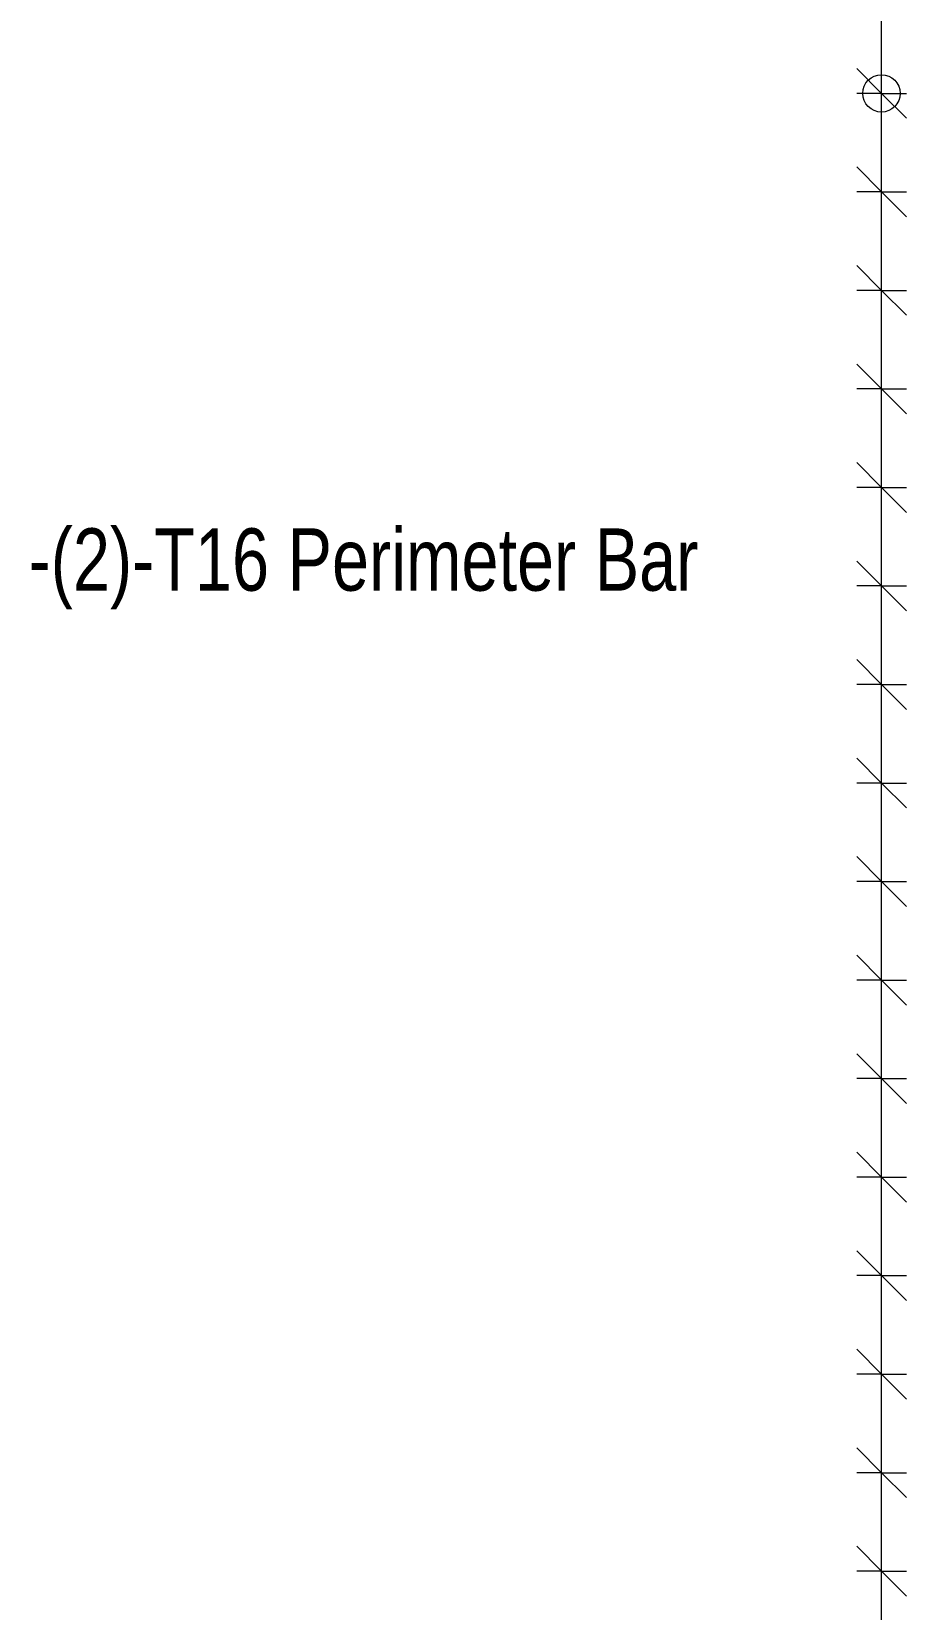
# Model space of a CAD drawing. Header units: millimetres. Extents: x -22025 to -1429, y -2879 to 29261.
# Drawn here: x -18188 to -16431, y 4558 to 7724 of the extents above; entities that cross this region are included whole.
import ezdxf

# ---------------------------------------------------------------- set-up
doc = ezdxf.new("R2010")
doc.units = ezdxf.units.MM
for name, color, linetype, lineweight in [('A-ANNO-DIMS', 211, 'Continuous', 9), ('A-ANNO-DIMS-50', 211, 'Continuous', 9), ('S-RBAR-IDEN', 171, 'Continuous', 9)]:
    doc.layers.add(name, color=color, linetype=linetype, lineweight=lineweight)
doc.styles.add('Arial', font='arial.ttf', dxfattribs={"height": 119.0625})
doc.styles.add('Nirmala UI Semilight', font='NirmalaS.ttf', dxfattribs={"width": 0.8, "height": 125})
doc.dimstyles.new('Arrow_Filled_-_2_5_NI_UI_1', dxfattribs={"dimscale": 304.8, "dimtxt": 130.920493, "dimasz": 0.328084, "dimexe": 0.164042, "dimexo": 0.0625, "dimgap": 0.164042, "dimtad": 1, "dimdec": 4, "dimzin": 0, "dimdsep": 46, "dimtxsty": 'Arial', "dimblk1": 'OBLIQUE', "dimblk2": 'OBLIQUE', "dimsah": 1, "dimcen": 0.09, "dimazin": 0, "dimtfac": 1, "dimtdec": 4, "dimtix": 1, "dimtmove": 0, "dimatfit": 3, "dimfxl": 0.164042, "dimfxlon": 1, "dimtvp": 1, "dimtolj": 1, "dimtzin": 0, "dimarcsym": 2})

# ---------------------------------------------------------------- blocks, each defined once
blk = doc.blocks.new('DIMBLOCK111-Elevation Front Copy 1')
at = {"layer": 'A-ANNO-DIMS-50'}
for p, q in [((-16481, 4635), (-16531, 4685)), ((-16481, 4635), (-16531, 4635)), ((-16481, 4437.3), (-16481, 4635)), ((-16481, 4635), (-16431, 4585)), ((-16481, 4635), (-16431, 4635)), ((-16481, 4437.3), (-16531, 4487.3)), ((-16481, 4437.3), (-16531, 4437.3)), ((-16481, 4437.3), (-16431, 4387.3)), ((-16481, 4437.3), (-16431, 4437.3))]:
    blk.add_line(p, q, dxfattribs=at)
blk = doc.blocks.new('_Oblique')
at = {"color": 0, "linetype": 'ByBlock', "lineweight": -2}
blk.add_line((-0.5, -0.5), (0.5, 0.5), dxfattribs=at)
blk = doc.blocks.new('DIMBLOCK112-Elevation Front Copy 1')
at = {"layer": 'A-ANNO-DIMS-50'}
for p, q in [((-16481, 4832.7), (-16531, 4882.7)), ((-16481, 4832.7), (-16531, 4832.7)), ((-16481, 4635), (-16481, 4832.7)), ((-16481, 4832.7), (-16431, 4782.7)), ((-16481, 4832.7), (-16431, 4832.7)), ((-16481, 4635), (-16531, 4685)), ((-16481, 4635), (-16531, 4635)), ((-16481, 4635), (-16431, 4585)), ((-16481, 4635), (-16431, 4635))]:
    blk.add_line(p, q, dxfattribs=at)
blk = doc.blocks.new('DIMBLOCK113-Elevation Front Copy 1')
at = {"layer": 'A-ANNO-DIMS-50'}
for p, q in [((-16481, 5030.3), (-16531, 5080.3)), ((-16481, 5030.3), (-16531, 5030.3)), ((-16481, 4832.7), (-16481, 5030.3)), ((-16481, 5030.3), (-16431, 4980.3)), ((-16481, 5030.3), (-16431, 5030.3)), ((-16481, 4832.7), (-16531, 4882.7)), ((-16481, 4832.7), (-16531, 4832.7)), ((-16481, 4832.7), (-16431, 4782.7)), ((-16481, 4832.7), (-16431, 4832.7))]:
    blk.add_line(p, q, dxfattribs=at)
blk = doc.blocks.new('DIMBLOCK114-Elevation Front Copy 1')
at = {"layer": 'A-ANNO-DIMS-50'}
for p, q in [((-16481, 5228), (-16531, 5278)), ((-16481, 5228), (-16531, 5228)), ((-16481, 5030.3), (-16481, 5228)), ((-16481, 5228), (-16431, 5178)), ((-16481, 5228), (-16431, 5228)), ((-16481, 5030.3), (-16531, 5080.3)), ((-16481, 5030.3), (-16531, 5030.3)), ((-16481, 5030.3), (-16431, 4980.3)), ((-16481, 5030.3), (-16431, 5030.3))]:
    blk.add_line(p, q, dxfattribs=at)
blk = doc.blocks.new('DIMBLOCK115-Elevation Front Copy 1')
at = {"layer": 'A-ANNO-DIMS-50'}
for p, q in [((-16481, 5425.7), (-16531, 5475.7)), ((-16481, 5425.7), (-16531, 5425.7)), ((-16481, 5228), (-16481, 5425.7)), ((-16481, 5425.7), (-16431, 5375.7)), ((-16481, 5425.7), (-16431, 5425.7)), ((-16481, 5228), (-16531, 5278)), ((-16481, 5228), (-16531, 5228)), ((-16481, 5228), (-16431, 5178)), ((-16481, 5228), (-16431, 5228))]:
    blk.add_line(p, q, dxfattribs=at)
blk = doc.blocks.new('DIMBLOCK116-Elevation Front Copy 1')
at = {"layer": 'A-ANNO-DIMS-50'}
for p, q in [((-16481, 5623.3), (-16531, 5673.3)), ((-16481, 5623.3), (-16531, 5623.3)), ((-16481, 5425.7), (-16481, 5623.3)), ((-16481, 5623.3), (-16431, 5573.3)), ((-16481, 5623.3), (-16431, 5623.3)), ((-16481, 5425.7), (-16531, 5475.7)), ((-16481, 5425.7), (-16531, 5425.7)), ((-16481, 5425.7), (-16431, 5375.7)), ((-16481, 5425.7), (-16431, 5425.7))]:
    blk.add_line(p, q, dxfattribs=at)
blk = doc.blocks.new('DIMBLOCK117-Elevation Front Copy 1')
at = {"layer": 'A-ANNO-DIMS-50'}
for p, q in [((-16481, 5821), (-16531, 5871)), ((-16481, 5821), (-16531, 5821)), ((-16481, 5623.3), (-16481, 5821)), ((-16481, 5821), (-16431, 5771)), ((-16481, 5821), (-16431, 5821)), ((-16481, 5623.3), (-16531, 5673.3)), ((-16481, 5623.3), (-16531, 5623.3)), ((-16481, 5623.3), (-16431, 5573.3)), ((-16481, 5623.3), (-16431, 5623.3))]:
    blk.add_line(p, q, dxfattribs=at)
blk = doc.blocks.new('DIMBLOCK118-Elevation Front Copy 1')
at = {"layer": 'A-ANNO-DIMS-50'}
for p, q in [((-16481, 6018.7), (-16531, 6068.7)), ((-16481, 6018.7), (-16531, 6018.7)), ((-16481, 5821), (-16481, 6018.7)), ((-16481, 6018.7), (-16431, 5968.7)), ((-16481, 6018.7), (-16431, 6018.7)), ((-16481, 5821), (-16531, 5871)), ((-16481, 5821), (-16531, 5821)), ((-16481, 5821), (-16431, 5771)), ((-16481, 5821), (-16431, 5821))]:
    blk.add_line(p, q, dxfattribs=at)
blk = doc.blocks.new('DIMBLOCK119-Elevation Front Copy 1')
at = {"layer": 'A-ANNO-DIMS-50'}
for p, q in [((-16481, 6216.3), (-16531, 6266.3)), ((-16481, 6216.3), (-16531, 6216.3)), ((-16481, 6018.7), (-16481, 6216.3)), ((-16481, 6216.3), (-16431, 6166.3)), ((-16481, 6216.3), (-16431, 6216.3)), ((-16481, 6018.7), (-16531, 6068.7)), ((-16481, 6018.7), (-16531, 6018.7)), ((-16481, 6018.7), (-16431, 5968.7)), ((-16481, 6018.7), (-16431, 6018.7))]:
    blk.add_line(p, q, dxfattribs=at)
blk = doc.blocks.new('DIMBLOCK120-Elevation Front Copy 1')
at = {"layer": 'A-ANNO-DIMS-50'}
for p, q in [((-16481, 6414), (-16531, 6464)), ((-16481, 6414), (-16531, 6414)), ((-16481, 6216.3), (-16481, 6414)), ((-16481, 6414), (-16431, 6364)), ((-16481, 6414), (-16431, 6414)), ((-16481, 6216.3), (-16531, 6266.3)), ((-16481, 6216.3), (-16531, 6216.3)), ((-16481, 6216.3), (-16431, 6166.3)), ((-16481, 6216.3), (-16431, 6216.3))]:
    blk.add_line(p, q, dxfattribs=at)
blk = doc.blocks.new('DIMBLOCK121-Elevation Front Copy 1')
at = {"layer": 'A-ANNO-DIMS-50'}
for p, q in [((-16481, 6611.7), (-16531, 6661.7)), ((-16481, 6611.7), (-16531, 6611.7)), ((-16481, 6414), (-16481, 6611.7)), ((-16481, 6611.7), (-16431, 6561.7)), ((-16481, 6611.7), (-16431, 6611.7)), ((-16481, 6414), (-16531, 6464)), ((-16481, 6414), (-16531, 6414)), ((-16481, 6414), (-16431, 6364)), ((-16481, 6414), (-16431, 6414))]:
    blk.add_line(p, q, dxfattribs=at)
blk = doc.blocks.new('DIMBLOCK122-Elevation Front Copy 1')
at = {"layer": 'A-ANNO-DIMS-50'}
for p, q in [((-16481, 6809.3), (-16531, 6859.3)), ((-16481, 6809.3), (-16531, 6809.3)), ((-16481, 6611.7), (-16481, 6809.3)), ((-16481, 6809.3), (-16431, 6759.3)), ((-16481, 6809.3), (-16431, 6809.3)), ((-16481, 6611.7), (-16531, 6661.7)), ((-16481, 6611.7), (-16531, 6611.7)), ((-16481, 6611.7), (-16431, 6561.7)), ((-16481, 6611.7), (-16431, 6611.7))]:
    blk.add_line(p, q, dxfattribs=at)
blk = doc.blocks.new('DIMBLOCK123-Elevation Front Copy 1')
at = {"layer": 'A-ANNO-DIMS-50'}
for p, q in [((-16481, 7007), (-16531, 7057)), ((-16481, 7007), (-16531, 7007)), ((-16481, 6809.3), (-16481, 7007)), ((-16481, 7007), (-16431, 6957)), ((-16481, 7007), (-16431, 7007)), ((-16481, 6809.3), (-16531, 6859.3)), ((-16481, 6809.3), (-16531, 6809.3)), ((-16481, 6809.3), (-16431, 6759.3)), ((-16481, 6809.3), (-16431, 6809.3))]:
    blk.add_line(p, q, dxfattribs=at)
blk = doc.blocks.new('DIMBLOCK124-Elevation Front Copy 1')
at = {"layer": 'A-ANNO-DIMS-50'}
for p, q in [((-16481, 7204.7), (-16531, 7254.7)), ((-16481, 7204.7), (-16531, 7204.7)), ((-16481, 7007), (-16481, 7204.7)), ((-16481, 7204.7), (-16431, 7154.7)), ((-16481, 7204.7), (-16431, 7204.7)), ((-16481, 7007), (-16531, 7057)), ((-16481, 7007), (-16531, 7007)), ((-16481, 7007), (-16431, 6957)), ((-16481, 7007), (-16431, 7007))]:
    blk.add_line(p, q, dxfattribs=at)
blk = doc.blocks.new('DIMBLOCK125-Elevation Front Copy 1')
at = {"layer": 'A-ANNO-DIMS-50'}
for p, q in [((-16481, 7402.3), (-16531, 7452.3)), ((-16481, 7402.3), (-16531, 7402.3)), ((-16481, 7204.7), (-16481, 7402.3)), ((-16481, 7402.3), (-16431, 7352.3)), ((-16481, 7402.3), (-16431, 7402.3)), ((-16481, 7204.7), (-16531, 7254.7)), ((-16481, 7204.7), (-16531, 7204.7)), ((-16481, 7204.7), (-16431, 7154.7)), ((-16481, 7204.7), (-16431, 7204.7))]:
    blk.add_line(p, q, dxfattribs=at)
blk = doc.blocks.new('DIMBLOCK126-Elevation Front Copy 1')
at = {"layer": 'A-ANNO-DIMS-50'}
for p, q in [((-16481, 7600), (-16531, 7650)), ((-16481, 7600), (-16531, 7600)), ((-16481, 7402.3), (-16481, 7600)), ((-16481, 7600), (-16431, 7550)), ((-16481, 7600), (-16431, 7600)), ((-16481, 7402.3), (-16531, 7452.3)), ((-16481, 7402.3), (-16531, 7402.3)), ((-16481, 7402.3), (-16431, 7352.3)), ((-16481, 7402.3), (-16431, 7402.3))]:
    blk.add_line(p, q, dxfattribs=at)
blk = doc.blocks.new('DIMBLOCK127-Elevation Front Copy 1')
at = {"layer": 'A-ANNO-DIMS-50'}
for p, q in [((-16481, 7600), (-16531, 7650)), ((-16481, 7600), (-16531, 7600)), ((-16481, -1295), (-16481, 7600)), ((-16481, 7402.3), (-16481, 7600)), ((-16481, 7600), (-16431, 7550)), ((-16481, 7600), (-16431, 7600)), ((-16481, 7402.3), (-16531, 7452.3)), ((-16481, 7402.3), (-16531, 7402.3)), ((-16481, 7204.7), (-16481, 7402.3)), ((-16481, 7402.3), (-16431, 7352.3)), ((-16481, 7402.3), (-16431, 7402.3)), ((-16481, 7204.7), (-16531, 7254.7)), ((-16481, 7204.7), (-16531, 7204.7)), ((-16481, 7007), (-16481, 7204.7)), ((-16481, 7204.7), (-16431, 7154.7)), ((-16481, 7204.7), (-16431, 7204.7)), ((-16481, 7007), (-16531, 7057)), ((-16481, 7007), (-16531, 7007)), ((-16481, 6809.3), (-16481, 7007)), ((-16481, 7007), (-16431, 6957)), ((-16481, 7007), (-16431, 7007)), ((-16481, 6809.3), (-16531, 6859.3)), ((-16481, 6809.3), (-16531, 6809.3)), ((-16481, 6611.7), (-16481, 6809.3)), ((-16481, 6809.3), (-16431, 6759.3)), ((-16481, 6809.3), (-16431, 6809.3)), ((-16481, 6611.7), (-16531, 6661.7)), ((-16481, 6611.7), (-16531, 6611.7)), ((-16481, 6414), (-16481, 6611.7)), ((-16481, 6611.7), (-16431, 6561.7)), ((-16481, 6611.7), (-16431, 6611.7)), ((-16481, 6414), (-16531, 6464)), ((-16481, 6414), (-16531, 6414)), ((-16481, 6216.3), (-16481, 6414)), ((-16481, 6414), (-16431, 6364)), ((-16481, 6414), (-16431, 6414)), ((-16481, 6216.3), (-16531, 6266.3)), ((-16481, 6216.3), (-16531, 6216.3)), ((-16481, 6018.7), (-16481, 6216.3)), ((-16481, 6216.3), (-16431, 6166.3)), ((-16481, 6216.3), (-16431, 6216.3)), ((-16481, 6018.7), (-16531, 6068.7)), ((-16481, 6018.7), (-16531, 6018.7)), ((-16481, 5821), (-16481, 6018.7)), ((-16481, 6018.7), (-16431, 5968.7)), ((-16481, 6018.7), (-16431, 6018.7)), ((-16481, 5821), (-16531, 5871)), ((-16481, 5821), (-16531, 5821)), ((-16481, 5623.3), (-16481, 5821)), ((-16481, 5821), (-16431, 5771)), ((-16481, 5821), (-16431, 5821)), ((-16481, 5623.3), (-16531, 5673.3)), ((-16481, 5623.3), (-16531, 5623.3)), ((-16481, 5425.7), (-16481, 5623.3)), ((-16481, 5623.3), (-16431, 5573.3)), ((-16481, 5623.3), (-16431, 5623.3)), ((-16481, 5425.7), (-16531, 5475.7)), ((-16481, 5425.7), (-16531, 5425.7)), ((-16481, 5228), (-16481, 5425.7)), ((-16481, 5425.7), (-16431, 5375.7)), ((-16481, 5425.7), (-16431, 5425.7)), ((-16481, 5228), (-16531, 5278)), ((-16481, 5228), (-16531, 5228)), ((-16481, 5030.3), (-16481, 5228)), ((-16481, 5228), (-16431, 5178)), ((-16481, 5228), (-16431, 5228)), ((-16481, 5030.3), (-16531, 5080.3)), ((-16481, 5030.3), (-16531, 5030.3)), ((-16481, 4832.7), (-16481, 5030.3)), ((-16481, 5030.3), (-16431, 4980.3)), ((-16481, 5030.3), (-16431, 5030.3)), ((-16481, 4832.7), (-16531, 4882.7)), ((-16481, 4832.7), (-16531, 4832.7)), ((-16481, 4635), (-16481, 4832.7)), ((-16481, 4832.7), (-16431, 4782.7)), ((-16481, 4832.7), (-16431, 4832.7)), ((-16481, 4635), (-16531, 4685)), ((-16481, 4635), (-16531, 4635)), ((-16481, 4437.3), (-16481, 4635)), ((-16481, 4635), (-16431, 4585)), ((-16481, 4635), (-16431, 4635)), ((-16481, 4437.3), (-16531, 4487.3)), ((-16481, 4437.3), (-16531, 4437.3)), ((-16481, 4239.7), (-16481, 4437.3)), ((-16481, 4437.3), (-16431, 4387.3)), ((-16481, 4437.3), (-16431, 4437.3)), ((-16481, 4239.7), (-16531, 4289.7)), ((-16481, 4239.7), (-16531, 4239.7)), ((-16481, 4042), (-16481, 4239.7)), ((-16481, 4239.7), (-16431, 4189.7)), ((-16481, 4239.7), (-16431, 4239.7)), ((-16481, 4042), (-16531, 4092)), ((-16481, 4042), (-16531, 4042)), ((-16481, 3844.3), (-16481, 4042)), ((-16481, 4042), (-16431, 3992)), ((-16481, 4042), (-16431, 4042)), ((-16481, 3844.3), (-16531, 3894.3)), ((-16481, 3844.3), (-16531, 3844.3)), ((-16481, 3646.7), (-16481, 3844.3)), ((-16481, 3844.3), (-16431, 3794.3)), ((-16481, 3844.3), (-16431, 3844.3)), ((-16481, 3646.7), (-16531, 3696.7)), ((-16481, 3646.7), (-16531, 3646.7)), ((-16481, 3449), (-16481, 3646.7)), ((-16481, 3646.7), (-16431, 3596.7)), ((-16481, 3646.7), (-16431, 3646.7)), ((-16481, 3449), (-16531, 3499)), ((-16481, 3449), (-16531, 3449)), ((-16481, 3251.3), (-16481, 3449)), ((-16481, 3449), (-16431, 3399)), ((-16481, 3449), (-16431, 3449)), ((-16481, 3251.3), (-16531, 3301.3)), ((-16481, 3251.3), (-16531, 3251.3)), ((-16481, 3053.7), (-16481, 3251.3)), ((-16481, 3251.3), (-16431, 3201.3)), ((-16481, 3251.3), (-16431, 3251.3)), ((-16481, 3053.7), (-16531, 3103.7)), ((-16481, 3053.7), (-16531, 3053.7)), ((-16481, 2856), (-16481, 3053.7)), ((-16481, 3053.7), (-16431, 3003.7)), ((-16481, 3053.7), (-16431, 3053.7)), ((-16481, 2856), (-16531, 2906)), ((-16481, 2856), (-16531, 2856)), ((-16481, 2658.3), (-16481, 2856)), ((-16481, 2856), (-16431, 2806)), ((-16481, 2856), (-16431, 2856)), ((-16481, 2658.3), (-16531, 2708.3)), ((-16481, 2658.3), (-16531, 2658.3)), ((-16481, 2460.7), (-16481, 2658.3)), ((-16481, 2658.3), (-16431, 2608.3)), ((-16481, 2658.3), (-16431, 2658.3)), ((-16481, 2460.7), (-16531, 2510.7)), ((-16481, 2460.7), (-16531, 2460.7)), ((-16481, 2263), (-16481, 2460.7)), ((-16481, 2460.7), (-16431, 2410.7)), ((-16481, 2460.7), (-16431, 2460.7)), ((-16481, 2263), (-16531, 2313)), ((-16481, 2263), (-16531, 2263)), ((-16481, 2065.3), (-16481, 2263)), ((-16481, 2263), (-16431, 2213)), ((-16481, 2263), (-16431, 2263)), ((-16481, 2065.3), (-16531, 2115.3)), ((-16481, 2065.3), (-16531, 2065.3)), ((-16481, 1867.7), (-16481, 2065.3)), ((-16481, 2065.3), (-16431, 2015.3)), ((-16481, 2065.3), (-16431, 2065.3)), ((-16481, 1867.7), (-16531, 1917.7)), ((-16481, 1867.7), (-16531, 1867.7)), ((-16481, 1670), (-16481, 1867.7)), ((-16481, 1867.7), (-16431, 1817.7)), ((-16481, 1867.7), (-16431, 1867.7)), ((-16481, 1670), (-16531, 1720)), ((-16481, 1670), (-16531, 1670)), ((-16481, 1472.3), (-16481, 1670)), ((-16481, 1670), (-16431, 1620)), ((-16481, 1670), (-16431, 1670)), ((-16481, 1472.3), (-16531, 1522.3)), ((-16481, 1472.3), (-16531, 1472.3)), ((-16481, 1274.7), (-16481, 1472.3)), ((-16481, 1472.3), (-16431, 1422.3)), ((-16481, 1472.3), (-16431, 1472.3)), ((-16481, 1274.7), (-16531, 1324.7)), ((-16481, 1274.7), (-16531, 1274.7)), ((-16481, 1077), (-16481, 1274.7)), ((-16481, 1274.7), (-16431, 1224.7)), ((-16481, 1274.7), (-16431, 1274.7)), ((-16481, 1077), (-16531, 1127)), ((-16481, 1077), (-16531, 1077)), ((-16481, 879.3), (-16481, 1077)), ((-16481, 1077), (-16431, 1027)), ((-16481, 1077), (-16431, 1077)), ((-16481, 879.3), (-16531, 929.3)), ((-16481, 879.3), (-16531, 879.3)), ((-16481, 681.7), (-16481, 879.3)), ((-16481, 879.3), (-16431, 829.3)), ((-16481, 879.3), (-16431, 879.3)), ((-16481, 681.7), (-16531, 731.7)), ((-16481, 681.7), (-16531, 681.7)), ((-16481, 484), (-16481, 681.7)), ((-16481, 681.7), (-16431, 631.7)), ((-16481, 681.7), (-16431, 681.7)), ((-16481, 484), (-16531, 534)), ((-16481, 484), (-16531, 484)), ((-16481, 286.3), (-16481, 484)), ((-16481, 484), (-16431, 434)), ((-16481, 484), (-16431, 484)), ((-16481, 286.3), (-16531, 336.3)), ((-16481, 286.3), (-16531, 286.3)), ((-16481, 88.7), (-16481, 286.3)), ((-16481, 286.3), (-16431, 236.3)), ((-16481, 286.3), (-16431, 286.3)), ((-16481, 88.7), (-16531, 138.7)), ((-16481, 88.7), (-16531, 88.7)), ((-16481, -109), (-16481, 88.7)), ((-16481, 88.7), (-16431, 38.7)), ((-16481, 88.7), (-16431, 88.7)), ((-16481, -109), (-16531, -59)), ((-16481, -109), (-16531, -109)), ((-16481, -306.7), (-16481, -109)), ((-16481, -109), (-16431, -159)), ((-16481, -109), (-16431, -109)), ((-16481, -306.7), (-16531, -256.7)), ((-16481, -306.7), (-16531, -306.7)), ((-16481, -504.3), (-16481, -306.7)), ((-16481, -306.7), (-16431, -356.7)), ((-16481, -306.7), (-16431, -306.7)), ((-16481, -504.3), (-16531, -454.3)), ((-16481, -504.3), (-16531, -504.3)), ((-16481, -702), (-16481, -504.3)), ((-16481, -504.3), (-16431, -554.3)), ((-16481, -504.3), (-16431, -504.3)), ((-16481, -702), (-16531, -652)), ((-16481, -702), (-16531, -702)), ((-16481, -899.7), (-16481, -702)), ((-16481, -702), (-16431, -752)), ((-16481, -702), (-16431, -702)), ((-16481, -899.7), (-16531, -849.7)), ((-16481, -899.7), (-16531, -899.7)), ((-16481, -1097.3), (-16481, -899.7)), ((-16481, -899.7), (-16431, -949.7)), ((-16481, -899.7), (-16431, -899.7)), ((-16481, -1097.3), (-16531, -1047.3)), ((-16481, -1097.3), (-16531, -1097.3)), ((-16481, -1295), (-16481, -1097.3)), ((-16481, -1097.3), (-16431, -1147.3)), ((-16481, -1097.3), (-16431, -1097.3)), ((-16481, -1295), (-16531, -1245)), ((-16481, -1295), (-16531, -1295)), ((-16481, -1295), (-16431, -1345)), ((-16481, -1295), (-16431, -1295))]:
    blk.add_line(p, q, dxfattribs=at)
blk = doc.blocks.new('_None')

msp = doc.modelspace()

# ---------------------------------------------------------------- linework, layer by layer
at = {"layer": 'S-RBAR-IDEN'}
msp.add_line((-16481.21866, 7600.01607), (-16481.21866, 7911.51895), dxfattribs=at)
msp.add_circle((-16481.21866, 7600.01607), 37.5, dxfattribs=at)

# ---------------------------------------------------------------- texts
at = {"layer": 'S-RBAR-IDEN', "insert": (-18193.83495, 6727.26899), "char_height": 125, "width": 1603.375, "attachment_point": 1, "style": 'Nirmala UI Semilight'}
msp.add_mtext('-(2)-T16 Perimeter Bar', dxfattribs=at)

# ---------------------------------------------------------------- dimensions: what is measured, and where the dimension line sits
at = {"layer": 'A-ANNO-DIMS'}
for base, p1, p2, text, override, picture, middle in [((-16481.03952, 7600), (-16531.03952, -1295), (-16531.03952, 7600), '8895', {"dimpost": '<>', "dimblk1": 'None', "dimblk2": 'None', "dimsah": 1, "dimfxl": 8895}, 'DIMBLOCK127-Elevation Front Copy 1', (-16591.82961, 3152.5)), ((-16481.03952, 7600), (-16531.03952, 7402.33333), (-16531.03952, 7600), ' ', {"dimpost": '<>', "dimfxl": 197.666667}, 'DIMBLOCK126-Elevation Front Copy 1', (-16481.03952, 7501.16667)), ((-16481.03952, 7402.33333), (-16531.03952, 7204.66667), (-16531.03952, 7402.33333), ' ', {"dimpost": '<>', "dimfxl": 197.666667}, 'DIMBLOCK125-Elevation Front Copy 1', (-16481.03952, 7303.5)), ((-16481.03952, 7204.66667), (-16531.03952, 7007), (-16531.03952, 7204.66667), ' ', {"dimpost": '<>', "dimfxl": 197.666667}, 'DIMBLOCK124-Elevation Front Copy 1', (-16481.03952, 7105.83333)), ((-16481.03952, 7007), (-16531.03952, 6809.33333), (-16531.03952, 7007), ' ', {"dimpost": '<>', "dimfxl": 197.666667}, 'DIMBLOCK123-Elevation Front Copy 1', (-16481.03952, 6908.16667)), ((-16481.03952, 6809.33333), (-16531.03952, 6611.66667), (-16531.03952, 6809.33333), ' ', {"dimpost": '<>', "dimfxl": 197.666667}, 'DIMBLOCK122-Elevation Front Copy 1', (-16481.03952, 6710.5)), ((-16481.03952, 6611.66667), (-16531.03952, 6414), (-16531.03952, 6611.66667), ' ', {"dimpost": '<>', "dimfxl": 197.666667}, 'DIMBLOCK121-Elevation Front Copy 1', (-16481.03952, 6512.83333)), ((-16481.03952, 6414), (-16531.03952, 6216.33333), (-16531.03952, 6414), ' ', {"dimpost": '<>', "dimfxl": 197.666667}, 'DIMBLOCK120-Elevation Front Copy 1', (-16481.03952, 6315.16667)), ((-16481.03952, 6216.33333), (-16531.03952, 6018.66667), (-16531.03952, 6216.33333), ' ', {"dimpost": '<>', "dimfxl": 197.666667}, 'DIMBLOCK119-Elevation Front Copy 1', (-16481.03952, 6117.5)), ((-16481.03952, 6018.66667), (-16531.03952, 5821), (-16531.03952, 6018.66667), ' ', {"dimpost": '<>', "dimfxl": 197.666667}, 'DIMBLOCK118-Elevation Front Copy 1', (-16481.03952, 5919.83333)), ((-16481.03952, 5821), (-16531.03952, 5623.33333), (-16531.03952, 5821), ' ', {"dimpost": '<>', "dimfxl": 197.666667}, 'DIMBLOCK117-Elevation Front Copy 1', (-16481.03952, 5722.16667)), ((-16481.03952, 5623.33333), (-16531.03952, 5425.66667), (-16531.03952, 5623.33333), ' ', {"dimpost": '<>', "dimfxl": 197.666667}, 'DIMBLOCK116-Elevation Front Copy 1', (-16481.03952, 5524.5)), ((-16481.03952, 5425.66667), (-16531.03952, 5228), (-16531.03952, 5425.66667), ' ', {"dimpost": '<>', "dimfxl": 197.666667}, 'DIMBLOCK115-Elevation Front Copy 1', (-16481.03952, 5326.83333)), ((-16481.03952, 5228), (-16531.03952, 5030.33333), (-16531.03952, 5228), ' ', {"dimpost": '<>', "dimfxl": 197.666667}, 'DIMBLOCK114-Elevation Front Copy 1', (-16481.03952, 5129.16667)), ((-16481.03952, 5030.33333), (-16531.03952, 4832.66667), (-16531.03952, 5030.33333), ' ', {"dimpost": '<>', "dimfxl": 197.666667}, 'DIMBLOCK113-Elevation Front Copy 1', (-16481.03952, 4931.5)), ((-16481.03952, 4832.66667), (-16531.03952, 4635), (-16531.03952, 4832.66667), ' ', {"dimpost": '<>', "dimfxl": 197.666667}, 'DIMBLOCK112-Elevation Front Copy 1', (-16481.03952, 4733.83333)), ((-16481.03952, 4635), (-16531.03952, 4437.33333), (-16531.03952, 4635), ' ', {"dimpost": '<>', "dimfxl": 197.666667}, 'DIMBLOCK111-Elevation Front Copy 1', (-16481.03952, 4536.16667))]:
    dim = msp.add_linear_dim(base=base, p1=p1, p2=p2, angle=90, text=text, dimstyle='Arrow_Filled_-_2_5_NI_UI_1', override=override, dxfattribs=at)
    dim.commit()
    dim.dimension.update_dxf_attribs({"geometry": picture, "text_midpoint": middle})

doc.saveas('drawing.dxf')
